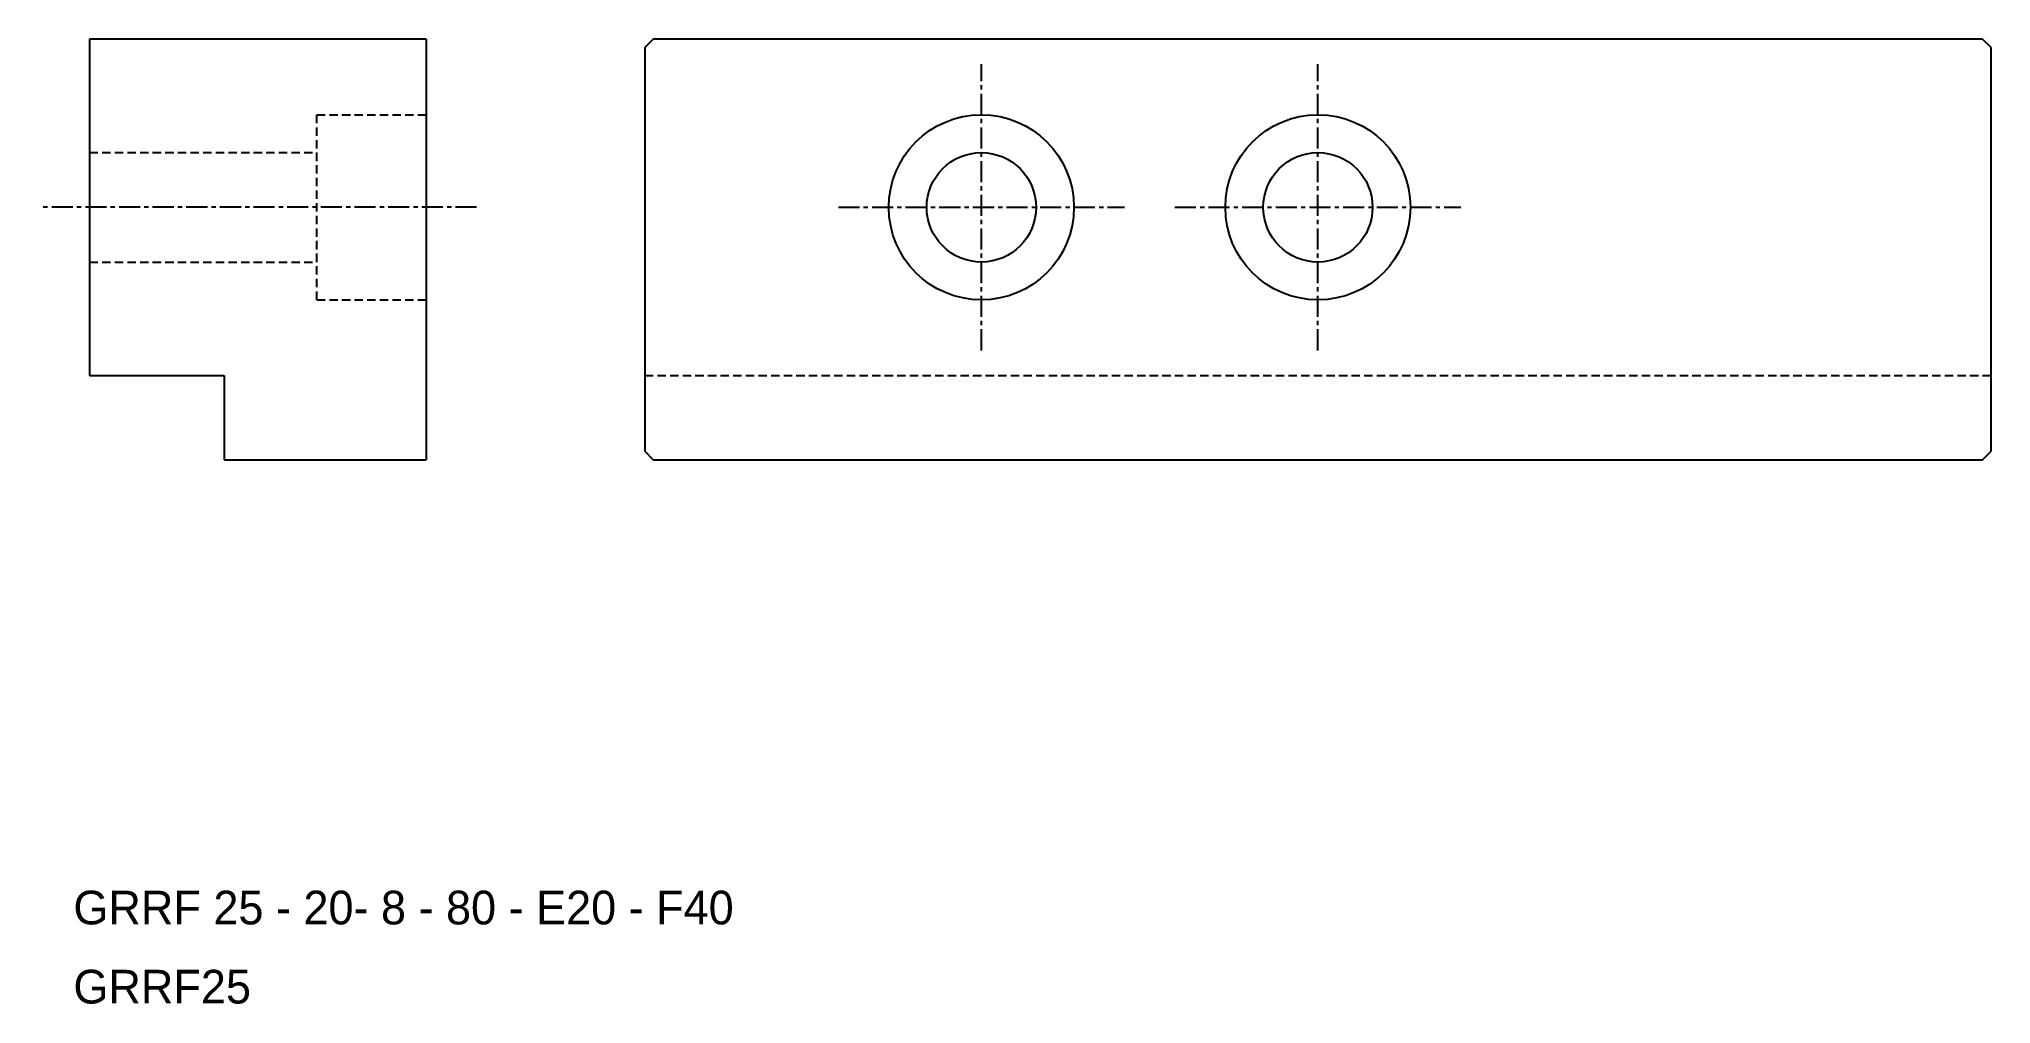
# Model space of a CAD drawing. Extents: x 8 to 124, y 10 to 67.
import ezdxf

# ---------------------------------------------------------------- set-up
doc = ezdxf.new("R2010")
doc.units = 0
doc.linetypes.add('CENTER', pattern=[2, 1.25, -0.25, 0.25, -0.25])
doc.linetypes.add('DASHED', pattern=[0.75, 0.5, -0.25])
doc.layers.get('0').update_dxf_attribs({"linetype": 'CONTINUOUS'})
doc.layers.add('CENTER', color=1, linetype='CENTER')

msp = doc.modelspace()

# ---------------------------------------------------------------- linework, layer by layer
at = {"color": 7, "linetype": 'CONTINUOUS'}
for p, q in [((10.96, 67.31), (10.96, 47.31)), ((30.96, 67.31), (10.96, 67.31)), ((30.96, 67.31), (30.96, 42.31)), ((44.46, 67.31), (43.96, 66.81)), ((123.46, 67.31), (44.46, 67.31)), ((123.96, 66.81), (123.46, 67.31)), ((43.96, 66.81), (43.96, 42.81)), ((123.96, 42.81), (123.96, 66.81)), ((10.96, 47.31), (18.96, 47.31)), ((18.96, 47.31), (18.96, 42.31)), ((18.96, 42.31), (30.96, 42.31)), ((43.96, 42.81), (44.46, 42.31)), ((44.46, 42.31), (123.46, 42.31)), ((123.46, 42.31), (123.96, 42.81))]:
    msp.add_line(p, q, dxfattribs=at)
at = {"color": 3, "linetype": 'DASHED'}
for p, q in [((24.46, 51.81), (24.46, 62.81)), ((24.46, 62.81), (30.96, 62.81)), ((10.96, 60.56), (24.46, 60.56)), ((10.96, 54.06), (24.46, 54.06)), ((24.46, 51.81), (30.96, 51.81)), ((43.96, 47.31), (123.96, 47.31))]:
    msp.add_line(p, q, dxfattribs=at)
at = {"color": 7, "linetype": 'CONTINUOUS'}
for centre, radius in [((63.96, 57.31), 5.5), ((63.96, 57.31), 5.5), ((83.96, 57.31), 5.5), ((83.96, 57.31), 5.5), ((63.96, 57.31), 3.25), ((63.96, 57.31), 3.25), ((83.96, 57.31), 3.25), ((83.96, 57.31), 3.25)]:
    msp.add_circle(centre, radius, dxfattribs=at)
at = {"layer": 'CENTER', "color": 1, "linetype": 'CENTER'}
for p, q in [((63.96, 48.81), (63.96, 65.81)), ((63.96, 48.81), (63.96, 65.81)), ((83.96, 48.81), (83.96, 65.81)), ((83.96, 48.81), (83.96, 65.81)), ((33.96, 57.31), (7.96, 57.31)), ((55.46, 57.31), (72.46, 57.31)), ((55.46, 57.31), (72.46, 57.31)), ((75.46, 57.31), (92.46, 57.31)), ((75.46, 57.31), (92.46, 57.31))]:
    msp.add_line(p, q, dxfattribs=at)

# ---------------------------------------------------------------- texts
at = {"color": 7, "linetype": 'CONTINUOUS'}
for s, p in [('GRRF 25 - 20- 8 - 80 - E20 - F40', (10, 14.7)), ('GRRF25', (10, 10))]:
    msp.add_text(s, height=2, dxfattribs=at).set_placement(p)

doc.saveas('drawing.dxf')
